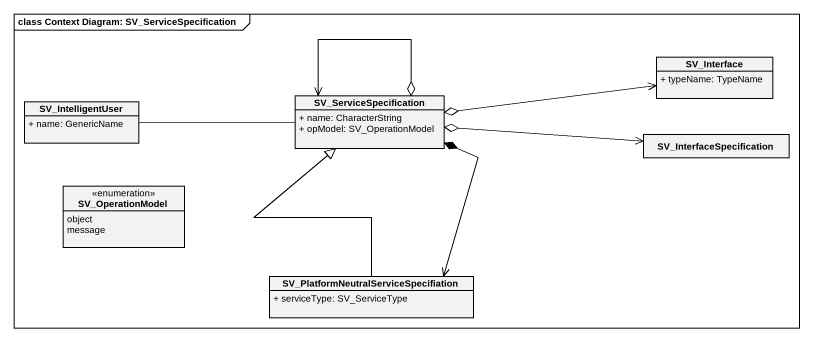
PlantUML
@startuml
mainframe class Context Diagram: SV_ServiceSpecification
hide circle
hide empty members
skinparam classAttributeIconSize 0
class SV_Interface {
  + typeName: TypeName
}
class SV_IntelligentUser {
  + name: GenericName
}
class SV_ServiceSpecification {
  + name: CharacterString
  + opModel: SV_OperationModel
}
class SV_InterfaceSpecification
enum SV_OperationModel {
  object
  message
}
class "SV_PlatformNeutralServiceSpecifiation" as SV_PlatformNeutralServiceSpe {
  + serviceType: SV_ServiceType
}
SV_Interface <-left-o SV_ServiceSpecification
SV_IntelligentUser -right- SV_ServiceSpecification
SV_ServiceSpecification o--> SV_ServiceSpecification
SV_ServiceSpecification o-right-> SV_InterfaceSpecification
SV_ServiceSpecification *--> SV_PlatformNeutralServiceSpe
SV_PlatformNeutralServiceSpe -up-|> SV_ServiceSpecification
@enduml
